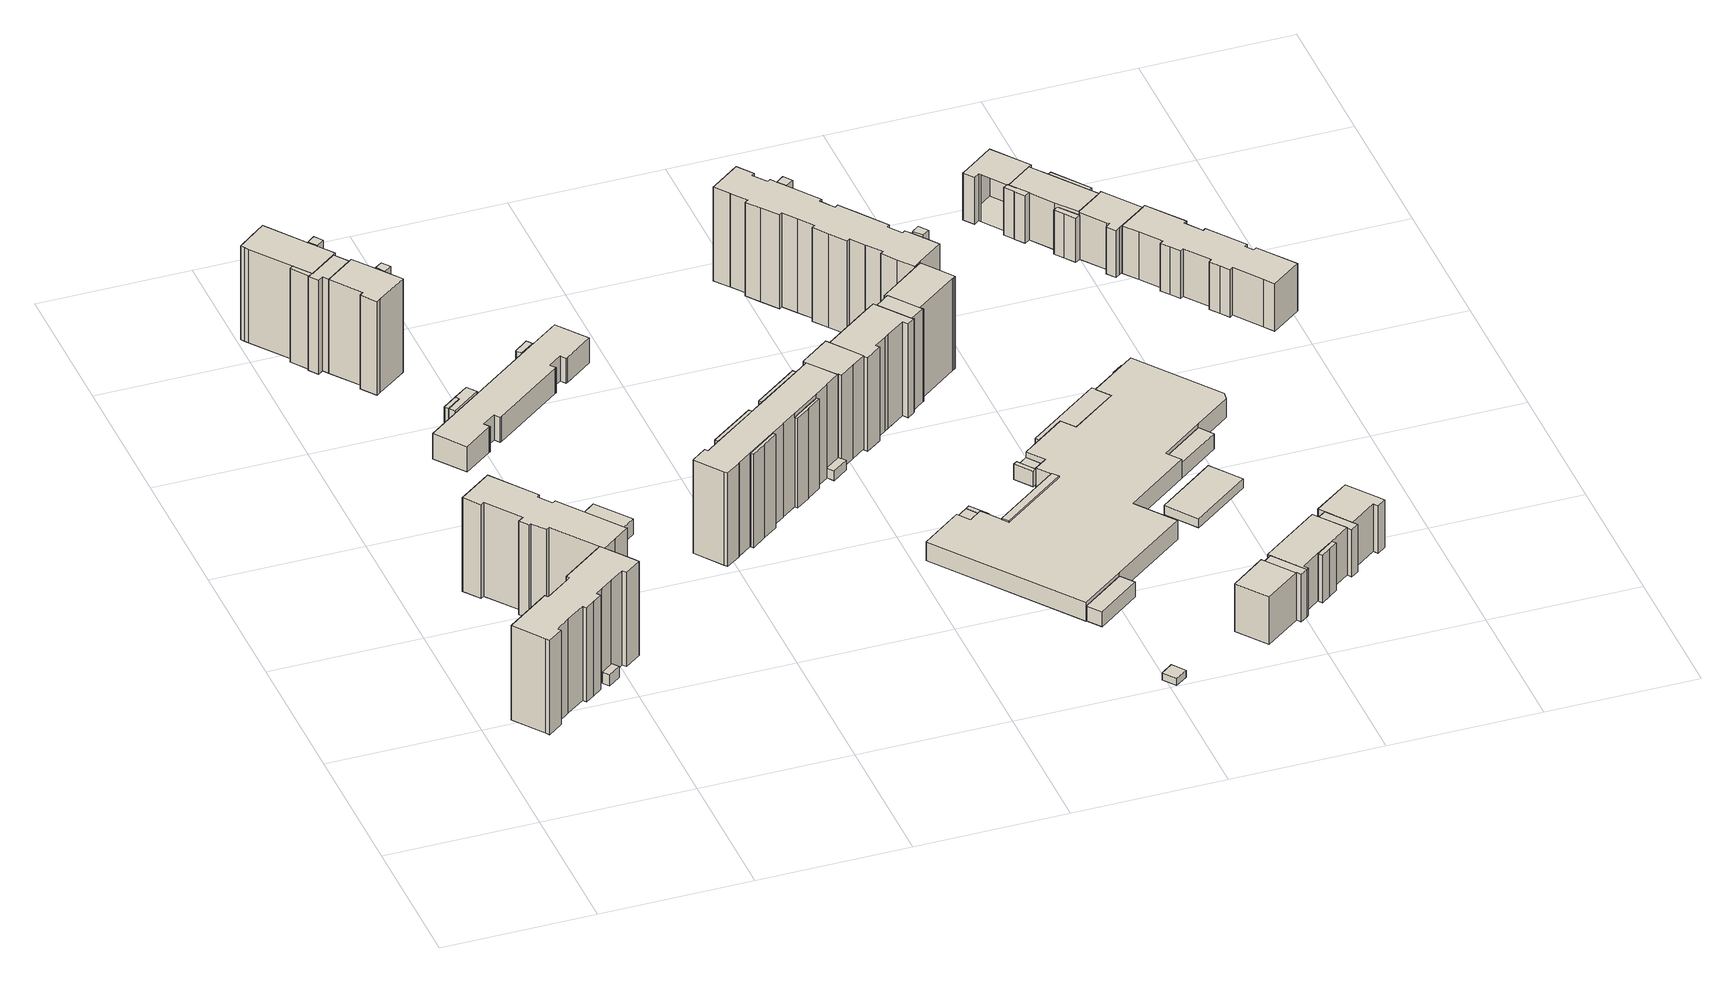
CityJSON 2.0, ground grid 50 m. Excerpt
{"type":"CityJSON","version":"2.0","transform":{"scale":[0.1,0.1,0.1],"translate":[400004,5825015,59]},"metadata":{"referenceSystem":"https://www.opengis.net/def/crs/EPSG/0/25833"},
"CityObjects":{
"building1":{"type":"Building","attributes":{"Gemeindeschluessel":"11000011","BezugspunktDach":"2200","function":"31001_1010","measuredHeight":34.51,"storeysAboveGround":11},"address":[{"country":"Germany","locality":"Berlin","thoroughfareNumber":"16, 18","thoroughfareName":"Randowstraße"}],"geometry":[{"type":"Solid","lod":"1","boundaries":[[[[0,1,2,3,4,5,6,7,8,9,10,11,12,13,14,15,16,17,18,19,20,21]],[[22,23,24,25,26,27,28,29,30,31,32,33,34,35,36,37,38,39,40,41,42,43]],[[22,43,21,20]],[[23,22,20,19]],[[24,23,19,18]],[[25,24,18,17]],[[26,25,17,16]],[[27,26,16,15]],[[28,27,15,14]],[[29,28,14,13]],[[30,29,13,12]],[[31,30,12,11]],[[32,31,11,10]],[[33,32,10,9]],[[34,33,9,8]],[[35,34,8,7]],[[36,35,7,6]],[[37,36,6,5]],[[38,37,5,4]],[[39,38,4,3]],[[40,39,3,2]],[[41,40,2,1]],[[42,41,1,0]],[[43,42,0,21]]]]}]},
"building2":{"type":"Building","attributes":{"Gemeindeschluessel":"11000011","BezugspunktDach":"2200","function":"31001_2523","measuredHeight":4.13,"storeysAboveGround":1},"address":[{"country":"Germany","locality":"Berlin","thoroughfareNumber":"16 (1)","thoroughfareName":"Randowstraße"}],"geometry":[{"type":"Solid","lod":"1","boundaries":[[[[44,45,46,47]],[[31,48,49,32]],[[31,32,47,46]],[[48,31,46,45]],[[49,48,45,44]],[[32,49,44,47]]]]}]},
"building3":{"type":"Building","attributes":{"Gemeindeschluessel":"11000011","BezugspunktDach":"2200","function":"31001_1010","measuredHeight":34.4,"storeysAboveGround":11},"address":[{"country":"Germany","locality":"Berlin","thoroughfareNumber":"12, 14","thoroughfareName":"Randowstraße"}],"geometry":[{"type":"Solid","lod":"1","boundaries":[[[[50,51,52,53,54,55,56,57,58,59,60,61,62,63,64,65,66,67,68,69]],[[70,71,72,73,74,75,76,77,78,79,80,81,82,83,84,85,86,87,88,89]],[[70,89,69,68]],[[71,70,68,67]],[[72,71,67,66]],[[73,72,66,65]],[[74,73,65,64]],[[75,74,64,63]],[[76,75,63,62]],[[77,76,62,61]],[[78,77,61,60]],[[79,78,60,59]],[[80,79,59,58]],[[81,80,58,57]],[[82,81,57,56]],[[83,82,56,55]],[[84,83,55,54]],[[85,84,54,53]],[[86,85,53,52]],[[87,86,52,51]],[[88,87,51,50]],[[89,88,50,69]]]]}]},
"building4":{"type":"Building","attributes":{"Gemeindeschluessel":"11000011","function":"31001_1010"},"address":[{"country":"Germany","locality":"Berlin","thoroughfareNumber":"130, 132","thoroughfareName":"Falkenberger Chaussee"}],"children":["building4-1","building4-2","building4-3","building4-4","building4-5","building4-6"]},
"building4-1":{"type":"BuildingPart","attributes":{"BezugspunktDach":"2200","measuredHeight":34.3,"storeysAboveGround":11},"parents":["building4"],"geometry":[{"type":"MultiSurface","lod":"1","boundaries":[[[90,91,92,93,94,95,96,97,98,99,100,101]],[[102,103,104,105,106,107,108,109,110,111,112,113]],[[102,113,101,100]],[[103,102,100,99]],[[104,103,99,98]],[[105,104,98,97]],[[106,105,114,115]],[[107,106,96,95]],[[108,107,95,94]],[[109,93,94,93]],[[116,93,109,93,116,117]],[[111,110,92,91]],[[112,111,91,90]],[[113,112,90,101]],[[115,114,97,96]],[[108,94,93,109]],[[110,117,116,92]]]}]},
"building4-2":{"type":"BuildingPart","attributes":{"BezugspunktDach":"2200","measuredHeight":34.31,"storeysAboveGround":11},"parents":["building4"],"geometry":[{"type":"MultiSurface","lod":"1","boundaries":[[[118,119,120,121,122,123,124,125,126,127]],[[128,129,130,131,132,133,134,135,136,137]],[[129,128,126,125]],[[130,129,125,124]],[[131,130,138,139,140]],[[132,131,123,122]],[[133,132,122,121]],[[134,133,121,120]],[[135,134,120,119]],[[136,135,119,118]],[[137,136,118,127]],[[128,137,127,126]],[[140,139,138,124,123]]]}]},
"building4-3":{"type":"BuildingPart","attributes":{"BezugspunktDach":"2200","measuredHeight":34.3,"storeysAboveGround":11},"parents":["building4"],"geometry":[{"type":"MultiSurface","lod":"1","boundaries":[[[141,116,92,142]],[[110,117,143,144]],[[110,144,142,92]],[[144,143,141,142]],[[117,145,110,92,116]],[[143,117,116,141]]]}]},
"building4-4":{"type":"BuildingPart","attributes":{"BezugspunktDach":"2200","measuredHeight":34.26,"storeysAboveGround":11},"parents":["building4"],"geometry":[{"type":"MultiSurface","lod":"1","boundaries":[[[146,147,127,126,94,93,116,141,148]],[[143,117,109,108,128,137,149,150,151]],[[143,151,148,141]],[[128,108,94,126]],[[149,137,127,147]],[[150,149,147,146]],[[151,150,146,148]],[[117,143,141,116]],[[117,116,93,109]],[[152,108,109,93,94]],[[137,128,126,127]]]}]},
"building4-5":{"type":"BuildingPart","attributes":{"BezugspunktDach":"2200","measuredHeight":34.28,"storeysAboveGround":11},"parents":["building4"],"geometry":[{"type":"MultiSurface","lod":"1","boundaries":[[[153,154,155,156]],[[157,158,139,138]],[[157,138,156,155]],[[158,157,155,154]],[[139,158,154,153]],[[138,124,123,159,153,156]],[[139,159,123,124,138]]]}]},
"building4-6":{"type":"BuildingPart","attributes":{"BezugspunktDach":"2200","measuredHeight":34.43,"storeysAboveGround":11},"parents":["building4"],"geometry":[{"type":"MultiSurface","lod":"1","boundaries":[[[160,161,162,163]],[[164,165,115,114]],[[164,114,163,162]],[[165,164,162,161]],[[115,165,161,160]],[[97,96,115,160,163]],[[114,115,96,97]]]}]},
"building5":{"type":"Building","attributes":{"Gemeindeschluessel":"11000011","BezugspunktDach":"2200","function":"51009_1610","measuredHeight":9.86,"storeysAboveGround":0},"address":[{"country":"Germany","locality":"Berlin"}],"geometry":[{"type":"Solid","lod":"1","boundaries":[[[[166,167,168,169]],[[170,171,172,173]],[[170,173,169,168]],[[171,170,168,167]],[[172,171,167,166]],[[173,172,166,169]]]]}]},
"building6":{"type":"Building","attributes":{"Gemeindeschluessel":"11000011","BezugspunktDach":"2200","function":"31001_2523","measuredHeight":5.86,"storeysAboveGround":1},"address":[{"country":"Germany","locality":"Berlin","thoroughfareNumber":"12 (1)","thoroughfareName":"Randowstraße"}],"geometry":[{"type":"Solid","lod":"1","boundaries":[[[[174,175,176,177]],[[178,179,180,181]],[[178,181,177,176]],[[179,178,176,175]],[[180,179,175,174]],[[181,180,174,177]]]]}]},
"building7":{"type":"Building","attributes":{"name":"Ärztehaus","Gemeindeschluessel":"11000011","function":"31001_3050"},"address":[{"country":"Germany","locality":"Berlin","thoroughfareNumber":"134, 136","thoroughfareName":"Falkenberger Chaussee"}],"children":["building7-1","building7-2","building7-3"]},
"building7-1":{"type":"BuildingPart","attributes":{"BezugspunktDach":"2200","measuredHeight":9.11,"storeysAboveGround":3},"parents":["building7"],"geometry":[{"type":"MultiSurface","lod":"1","boundaries":[[[182,183,184,185,186,187,188,189,190,191,192,193,194,195,196,197,198,199,200,201]],[[202,203,204,205,206,207,208,209,210,211,212,213,214,215,216,217,218,219,220,221]],[[202,221,201,200]],[[203,202,222,223,199]],[[204,203,199,198]],[[205,204,224,225,226]],[[206,205,197,196]],[[207,206,196,195]],[[208,207,195,194]],[[209,208,194,193]],[[210,209,193,192]],[[211,210,192,191]],[[212,211,191,190]],[[213,212,190,189]],[[214,213,189,188]],[[215,214,188,187]],[[216,215,187,186]],[[217,216,186,185]],[[218,217,185,184]],[[219,218,184,183]],[[220,219,183,182]],[[221,220,182,201]],[[227,200,199,223,222]],[[226,225,224,198,197]]]}]},
"building7-2":{"type":"BuildingPart","attributes":{"BezugspunktDach":"2200","measuredHeight":9.84,"storeysAboveGround":3},"parents":["building7"],"geometry":[{"type":"MultiSurface","lod":"1","boundaries":[[[228,229,230,168,167,166]],[[171,170,231,223,222,172]],[[171,172,166,167]],[[170,171,167,168]],[[231,170,168,230]],[[223,231,230,229]],[[200,199,229,228]],[[172,222,228,166]],[[222,223,232,199,200]]]}]},
"building7-3":{"type":"BuildingPart","attributes":{"BezugspunktDach":"2200","measuredHeight":9.21,"storeysAboveGround":3},"parents":["building7"],"geometry":[{"type":"MultiSurface","lod":"1","boundaries":[[[233,234,235,236,237]],[[238,225,224,239,240]],[[238,240,237,236]],[[225,238,236,235]],[[198,197,225,235,234]],[[239,224,234,233]],[[240,239,233,237]],[[224,225,197,198]]]}]},
"building8":{"type":"Building","attributes":{"Gemeindeschluessel":"11000011","BezugspunktDach":"2200","function":"31001_3050","measuredHeight":3.39,"storeysAboveGround":1},"address":[{"country":"Germany","locality":"Berlin","thoroughfareNumber":"134 (1)","thoroughfareName":"Falkenberger Chaussee"}],"geometry":[{"type":"Solid","lod":"1","boundaries":[[[[241,242,243,244]],[[245,246,247,248]],[[245,248,244,243]],[[246,245,243,242]],[[247,246,242,241]],[[248,247,241,244]]]]}]},
"building9":{"type":"Building","attributes":{"Gemeindeschluessel":"11000011","BezugspunktDach":"2200","function":"51009_1610","measuredHeight":3.35,"storeysAboveGround":0},"address":[{"country":"Germany","locality":"Berlin"}],"geometry":[{"type":"Solid","lod":"1","boundaries":[[[[242,249,250,251,252,243]],[[253,238,240,239,246,245]],[[253,245,243,252]],[[238,253,252,251]],[[240,238,251,250]],[[239,240,250,249]],[[246,239,249,242]],[[245,246,242,243]]]]}]},
"building10":{"type":"Building","attributes":{"Gemeindeschluessel":"11000011","function":"31001_1010"},"address":[{"country":"Germany","locality":"Berlin","thoroughfareNumber":"10, 6, 8","thoroughfareName":"Randowstraße"}],"children":["building10-1","building10-2","building10-3","building10-4","building10-5","building10-6"]},
"building10-1":{"type":"BuildingPart","attributes":{"BezugspunktDach":"2200","measuredHeight":34.2,"storeysAboveGround":11},"parents":["building10"],"geometry":[{"type":"MultiSurface","lod":"1","boundaries":[[[254,255,256,257,258,259,260,261,262,263,264,265,266,267,268,269,270,271,272,273,274,275,276]],[[277,278,279,280,281,282,283,284,285,286,287,288,289,290,291,292,293,294,295,296,297,298,299]],[[277,299,276,275]],[[278,277,275,274]],[[279,278,274,273]],[[281,280,272,271]],[[283,282,270,269]],[[285,284,268,267]],[[286,285,267,266]],[[287,286,266,265]],[[300,301,302,265,264]],[[289,288,264,263]],[[290,289,263,262]],[[291,290,262,261]],[[294,293,259,258]],[[295,294,258,257]],[[296,295,257,256]],[[297,296,256,255]],[[298,297,255,254]],[[299,298,254,276]],[[273,272,280,279]],[[303,281,271,270,282]],[[304,284,283,305,269,268]],[[288,306,301,300]],[[307,306,287,302,301]],[[292,291,261,260,308]],[[293,292,260,259,309]]]}]},
"building10-2":{"type":"BuildingPart","attributes":{"BezugspunktDach":"2200","measuredHeight":34.22,"storeysAboveGround":11},"parents":["building10"],"geometry":[{"type":"MultiSurface","lod":"1","boundaries":[[[269,268,310,311,312,313,314,315,316]],[[317,318,319,320,321,322,284,283,323]],[[317,323,316,315]],[[318,317,315,314]],[[319,318,314,313]],[[320,319,313,312]],[[321,320,312,311]],[[322,321,311,310]],[[284,322,310,268]],[[268,284,268,269]],[[323,283,269,316]],[[324,283,284,268,269]]]}]},
"building10-3":{"type":"BuildingPart","attributes":{"BezugspunktDach":"2200","measuredHeight":34.2,"storeysAboveGround":11},"parents":["building10"],"geometry":[{"type":"Solid","lod":"1","boundaries":[[[[273,272,325,326]],[[327,280,279,328]],[[327,328,326,325]],[[280,327,325,272]],[[328,279,273,326]],[[272,273,279,280]]]]}]},
"building10-4":{"type":"BuildingPart","attributes":{"BezugspunktDach":"2200","measuredHeight":34.2,"storeysAboveGround":11},"parents":["building10"],"geometry":[{"type":"MultiSurface","lod":"1","boundaries":[[[271,270,329,330]],[[331,282,281,332]],[[331,332,330,329]],[[282,331,329,270]],[[332,281,271,330]],[[333,282,270,271,281]]]}]},
"building10-5":{"type":"BuildingPart","attributes":{"BezugspunktDach":"2200","measuredHeight":34.2,"storeysAboveGround":11},"parents":["building10"],"geometry":[{"type":"MultiSurface","lod":"1","boundaries":[[[334,335,336,261,260,259]],[[292,291,337,338,339,293]],[[337,291,261,336]],[[338,337,336,335]],[[339,338,335,334]],[[293,339,334,259]],[[292,293,259,260,340]],[[291,292,260,261,341]]]}]},
"building10-6":{"type":"BuildingPart","attributes":{"BezugspunktDach":"2200","measuredHeight":33.91,"storeysAboveGround":11},"parents":["building10"],"geometry":[{"type":"Solid","lod":"1","boundaries":[[[[342,343,344,345,302,301,300]],[[306,287,346,347,348,349,288]],[[346,287,302,345]],[[347,346,345,344]],[[348,347,344,343]],[[349,348,343,342]],[[288,349,342,300]],[[306,288,300,301]],[[287,306,301,302]]]]}]},
"building11":{"type":"Building","attributes":{"Gemeindeschluessel":"11000011","BezugspunktDach":"2200","function":"31001_2523","measuredHeight":3.63,"storeysAboveGround":1},"address":[{"country":"Germany","locality":"Berlin","thoroughfareNumber":"6 (1)","thoroughfareName":"Randowstraße"}],"geometry":[{"type":"Solid","lod":"1","boundaries":[[[[350,351,352,353,354]],[[355,356,357,358,359]],[[355,359,354,353]],[[356,355,353,352]],[[357,356,352,351]],[[358,357,351,350]],[[359,358,350,354]]]]}]},
"building12":{"type":"Building","attributes":{"Gemeindeschluessel":"11000011","BezugspunktDach":"2200","function":"51009_1610","measuredHeight":5.12,"storeysAboveGround":0},"address":[{"country":"Germany","locality":"Berlin"}],"geometry":[{"type":"Solid","lod":"1","boundaries":[[[[360,361,362,363,364]],[[365,366,367,368,369]],[[365,369,364,363]],[[366,365,363,362]],[[367,366,362,361]],[[368,367,361,360]],[[369,368,360,364]]]]}]},
"building13":{"type":"Building","attributes":{"Gemeindeschluessel":"11000011","BezugspunktDach":"2200","function":"31001_2523","measuredHeight":2.54,"storeysAboveGround":1},"address":[{"country":"Germany","locality":"Berlin","thoroughfareNumber":"58 (1)","thoroughfareName":"Biesenbrower Straße"}],"geometry":[{"type":"Solid","lod":"1","boundaries":[[[[370,371,372,373]],[[374,375,376,377]],[[374,377,373,372]],[[375,374,372,371]],[[376,375,371,370]],[[377,376,370,373]]]]}]},
"building14":{"type":"Building","attributes":{"Gemeindeschluessel":"11000011","BezugspunktDach":"2200","function":"51009_1610","measuredHeight":6.51,"storeysAboveGround":0},"address":[{"country":"Germany","locality":"Berlin"}],"geometry":[{"type":"Solid","lod":"1","boundaries":[[[[378,379,380,381]],[[382,383,384,385]],[[382,385,381,380]],[[383,382,380,379]],[[384,383,379,378]],[[385,384,378,381]]]]}]},
"building15":{"type":"Building","attributes":{"Gemeindeschluessel":"11000011","function":"31001_1010"},"address":[{"country":"Germany","locality":"Berlin","thoroughfareNumber":"2, 4","thoroughfareName":"Randowstraße"}],"children":["building15-1","building15-2","building15-3"]},
"building15-1":{"type":"BuildingPart","attributes":{"BezugspunktDach":"2200","measuredHeight":34.25,"storeysAboveGround":11},"parents":["building15"],"geometry":[{"type":"MultiSurface","lod":"1","boundaries":[[[386,387,388,389,390,391,392,393,394,395,396,397,398]],[[399,400,401,402,403,404,405,406,407,408,409,410,411]],[[399,411,398,397]],[[400,399,397,396]],[[401,400,396,395]],[[412,413,395,394]],[[403,402,394,393]],[[404,403,393,392]],[[405,404,392,391]],[[406,405,391,390]],[[407,406,390,389]],[[408,407,389,388]],[[409,408,388,387]],[[410,409,387,386]],[[411,410,386,398]],[[402,401,413,412]]]}]},
"building15-2":{"type":"BuildingPart","attributes":{"BezugspunktDach":"2200","measuredHeight":34.2,"storeysAboveGround":11},"parents":["building15"],"geometry":[{"type":"MultiSurface","lod":"1","boundaries":[[[412,414,415,416,417,413]],[[418,419,420,421,402,401]],[[418,401,413,417]],[[419,422,423,417,416]],[[420,419,416,415]],[[421,420,415,414]],[[402,421,414,412]],[[418,423,422,419]],[[401,402,412,413]]]}]},
"building15-3":{"type":"BuildingPart","attributes":{"BezugspunktDach":"2200","measuredHeight":34.28,"storeysAboveGround":11},"parents":["building15"],"geometry":[{"type":"MultiSurface","lod":"1","boundaries":[[[423,422,424,425,426,427,428,429,430,431,432,433,434,435]],[[436,437,438,439,440,441,442,443,444,445,446,419,418,447]],[[436,447,435,434]],[[437,436,434,433]],[[438,437,433,432]],[[439,438,432,431]],[[440,439,431,430]],[[441,440,430,429]],[[442,441,429,428]],[[443,442,428,427]],[[444,443,427,426]],[[445,444,426,425]],[[446,445,425,424]],[[419,446,424,422]],[[447,418,423,435]],[[448,418,419,422,423]]]}]},
"building16":{"type":"Building","attributes":{"Gemeindeschluessel":"11000011","BezugspunktDach":"2200","function":"51009_1610","measuredHeight":7.04,"storeysAboveGround":0},"address":[{"country":"Germany","locality":"Berlin"}],"geometry":[{"type":"Solid","lod":"1","boundaries":[[[[449,450,451,452,453]],[[454,455,456,457,458]],[[454,458,453,452]],[[455,454,452,451]],[[456,455,451,450]],[[457,456,450,449]],[[458,457,449,453]]]]}]},
"building17":{"type":"Building","attributes":{"Gemeindeschluessel":"11000011","function":"31001_1010"},"address":[{"country":"Germany","locality":"Berlin","thoroughfareNumber":"10, 6, 8","thoroughfareName":"Welsestraße"}],"children":["building17-1","building17-2","building17-3","building17-4"]},
"building17-1":{"type":"BuildingPart","attributes":{"BezugspunktDach":"2200","measuredHeight":34.3,"storeysAboveGround":11},"parents":["building17"],"geometry":[{"type":"MultiSurface","lod":"1","boundaries":[[[459,460,461,462,463,464,465,466,467,468,469,470,471,472,473,474,475,476,477,478,479,480,481,482,483,484,485,486,487,488,489,490,491,492,493,494,495,496,497,498,499,500,501]],[[502,503,504,505,506,507,508,509,510,511,512,513,514,515,516,517,518,519,520,521,522,523,524,525,526,527,528,529,530,531,532,533,534,535,536,537,538,539,540,541,542,543,544]],[[502,544,501,500]],[[503,502,500,499]],[[504,503,499,498]],[[505,504,498,497]],[[506,505,497,496]],[[507,506,496,495]],[[508,507,495,494]],[[509,508,545,546,547]],[[510,509,493,492]],[[511,510,492,491]],[[512,511,491,490]],[[513,512,490,489]],[[514,513,489,488]],[[548,549,550,551,548,515,514,488,487]],[[516,515,487,486]],[[517,516,486,485]],[[518,517,485,484]],[[519,518,484,483]],[[520,519,483,482]],[[521,520,552,553,554]],[[522,521,481,480]],[[523,522,480,479]],[[524,523,479,478]],[[525,524,478,477]],[[526,525,477,476]],[[527,526,476,475]],[[528,527,475,474]],[[529,528,474,473]],[[530,529,473,472]],[[531,530,472,471]],[[532,531,471,470]],[[533,532,470,469]],[[534,533,469,468]],[[535,534,468,467]],[[536,535,467,466]],[[537,536,466,465]],[[538,537,465,464]],[[539,538,464,463]],[[540,539,463,462]],[[541,540,462,461]],[[542,541,461,460]],[[543,542,460,459]],[[544,543,459,501]],[[547,546,545,494,493]],[[551,550,549,548]],[[554,553,552,482,481,555]]]}]},
"building17-2":{"type":"BuildingPart","attributes":{"BezugspunktDach":"2200","measuredHeight":34.15,"storeysAboveGround":11},"parents":["building17"],"geometry":[{"type":"MultiSurface","lod":"1","boundaries":[[[556,557,558,559]],[[560,561,547,546]],[[560,546,559,558]],[[561,560,558,557]],[[547,561,557,556]],[[494,493,556,559]],[[546,547,493,494]]]}]},
"building17-3":{"type":"BuildingPart","attributes":{"BezugspunktDach":"2200","measuredHeight":34.54,"storeysAboveGround":11},"parents":["building17"],"geometry":[{"type":"MultiSurface","lod":"1","boundaries":[[[562,563,564,565]],[[566,567,554,553]],[[566,553,565,564]],[[567,566,564,563]],[[554,567,563,562]],[[482,481,562,565]],[[568,553,554,481,482]]]}]},
"building17-4":{"type":"BuildingPart","attributes":{"BezugspunktDach":"2200","measuredHeight":0.448,"storeysAboveGround":11},"parents":["building17"],"geometry":[{"type":"Solid","lod":"1","boundaries":[[[[548,569,570,549]],[[571,572,551,550]],[[571,550,549,570]],[[572,571,570,569]],[[551,572,569,548]],[[550,551,548,549]]]]}]},
"building18":{"type":"Building","attributes":{"Gemeindeschluessel":"11000011","function":"31001_2052"},"address":[{"country":"Germany","locality":"Berlin","thoroughfareNumber":"3","thoroughfareName":"Randowstraße"}],"children":["building18-1","building18-2","building18-3","building18-4","building18-5"]},
"building18-1":{"type":"BuildingPart","attributes":{"BezugspunktDach":"2200","measuredHeight":6.94,"storeysAboveGround":2},"parents":["building18"],"geometry":[{"type":"MultiSurface","lod":"1","boundaries":[[[573,574,575,576,577,578,579,580,581,582,583,584,585,586,587,588,589,590,591,592,593,594,595,596,597,598,599,600,601,602]],[[603,604,605,606,607,608,609,610,611,612,613,614,615,616,617,618,619,620,621,622,623,624,625,626,627,628,629,630,631,632]],[[603,632,602,601]],[[633,634,601,600]],[[604,603,635,636]],[[637,360,633,636,638,605,604,600,599]],[[606,605,599,598]],[[607,606,598,597]],[[608,607,597,596]],[[609,608,596,595]],[[610,609,595,594]],[[611,610,594,593]],[[639,640,641,642,612,611,593,592]],[[643,639,592,591]],[[613,612,642,644]],[[614,613,591,590]],[[615,614,590,589]],[[616,615,589,588]],[[617,616,588,587]],[[618,617,587,586]],[[619,618,586,585]],[[620,619,585,584]],[[621,620,584,583]],[[622,621,583,582]],[[623,622,582,581]],[[624,623,581,580]],[[625,624,580,579]],[[645,646,579,578]],[[647,645,578,577]],[[628,627,577,576]],[[629,628,576,575]],[[630,629,575,574]],[[648,649,650,651,652,631,630,574,573]],[[632,631,573,602]],[[636,635,634,633]],[[638,636,633,360,637]],[[642,641,640,639]],[[644,642,639,643]],[[626,653,625,646,645]],[[627,626,645,647]],[[652,651,650,649,648]]]}]},
"building18-2":{"type":"BuildingPart","attributes":{"BezugspunktDach":"2200","measuredHeight":5.62,"storeysAboveGround":2},"parents":["building18"],"geometry":[{"type":"MultiSurface","lod":"1","boundaries":[[[647,654,646,645]],[[625,655,627,626]],[[655,625,646,654]],[[627,655,654,647]],[[626,645,646,625]],[[626,627,647,645,656]]]}]},
"building18-3":{"type":"BuildingPart","attributes":{"BezugspunktDach":"2200","measuredHeight":5.22,"storeysAboveGround":2},"parents":["building18"],"geometry":[{"type":"MultiSurface","lod":"1","boundaries":[[[633,360,364,634]],[[657,638,636,635]],[[657,635,634,364]],[[638,657,364,360]],[[636,638,658,360,633,659]],[[636,633,634,635]]]}]},
"building18-4":{"type":"BuildingPart","attributes":{"BezugspunktDach":"2200","measuredHeight":4.27,"storeysAboveGround":2},"parents":["building18"],"geometry":[{"type":"Solid","lod":"1","boundaries":[[[[640,639,643,660]],[[644,642,641,661]],[[644,661,660,643]],[[661,641,640,660]],[[642,644,643,639]],[[641,642,639,640]]]]}]},
"building18-5":{"type":"BuildingPart","attributes":{"BezugspunktDach":"2200","measuredHeight":5.43,"storeysAboveGround":2},"parents":["building18"],"geometry":[{"type":"MultiSurface","lod":"1","boundaries":[[[662,663,650,649]],[[651,664,665,652]],[[664,651,650,663]],[[665,664,663,662]],[[652,665,662,649]],[[666,651,652,649,650]]]}]},
"building19":{"type":"Building","attributes":{"Gemeindeschluessel":"11000011","BezugspunktDach":"2200","function":"51009_1610","measuredHeight":6.59,"storeysAboveGround":0},"address":[{"country":"Germany","locality":"Berlin"}],"geometry":[{"type":"Solid","lod":"1","boundaries":[[[[590,589,588,587,586,585,667,668]],[[669,670,671,672,673,674,675,676]],[[669,676,668,667]],[[670,669,667,585]],[[671,670,585,586]],[[672,671,586,587]],[[673,672,587,588]],[[674,673,588,589]],[[675,674,589,590]],[[676,675,590,668]]]]}]},
"building20":{"type":"Building","attributes":{"Gemeindeschluessel":"11000011","function":"31001_1010"},"address":[{"country":"Germany","locality":"Berlin","thoroughfareNumber":"31, 33, 35, 37","thoroughfareName":"Welsestraße"}],"children":["building20-1","building20-2","building20-3","building20-4","building20-5","building20-6"]},
"building20-1":{"type":"BuildingPart","attributes":{"BezugspunktDach":"2200","measuredHeight":17.38,"storeysAboveGround":5},"parents":["building20"],"geometry":[{"type":"MultiSurface","lod":"1","boundaries":[[[677,678,679,680,681,682,683,684,685,686]],[[687,688,689,690,691,692,693,694,695,696]],[[687,696,686,685]],[[688,687,685,684]],[[697,698,688,684,683]],[[690,689,683,682]],[[692,691,681,680]],[[693,692,680,679]],[[694,693,679,678]],[[678,694,678,677]],[[696,695,677,686]],[[689,688,698,697]],[[682,681,691,690]],[[695,694,678,677]]]}]},
"building20-2":{"type":"BuildingPart","attributes":{"BezugspunktDach":"2200","measuredHeight":17.38,"storeysAboveGround":5},"parents":["building20"],"geometry":[{"type":"Solid","lod":"1","boundaries":[[[[699,700,701,702,703]],[[704,705,706,707,708]],[[704,708,703,702]],[[705,704,702,701]],[[706,700,701,700]],[[707,706,700,699]],[[708,707,699,703]],[[701,700,706,705]]]]}]},
"building20-3":{"type":"BuildingPart","attributes":{"BezugspunktDach":"2200","measuredHeight":17.31,"storeysAboveGround":5},"parents":["building20"],"geometry":[{"type":"MultiSurface","lod":"1","boundaries":[[[700,709,710,678,677,701]],[[695,694,711,712,706,705]],[[695,705,701,677]],[[711,694,678,710]],[[712,711,710,709]],[[706,712,709,700]],[[713,694,695,714,677,678]],[[706,700,701,705]]]}]},
"building20-4":{"type":"BuildingPart","attributes":{"BezugspunktDach":"2200","measuredHeight":17.29,"storeysAboveGround":5},"parents":["building20"],"geometry":[{"type":"MultiSurface","lod":"1","boundaries":[[[697,715,716,717,718,698]],[[719,720,721,722,689,688]],[[719,688,698,718]],[[720,723,724,717]],[[721,720,717,716]],[[722,721,716,715]],[[689,722,715,697]],[[719,718,724,723]],[[688,689,697,698]]]}]},
"building20-5":{"type":"BuildingPart","attributes":{"BezugspunktDach":"2200","measuredHeight":17.41,"storeysAboveGround":5},"parents":["building20"],"geometry":[{"type":"MultiSurface","lod":"1","boundaries":[[[725,726,727,728,729,730,731,732]],[[733,734,735,736,737,723,719,738]],[[733,738,732,731]],[[734,733,731,730]],[[735,734,730,729]],[[736,735,729,728]],[[737,736,728,727]],[[723,737,727,726]],[[719,718,724,726,725]],[[738,719,725,732]],[[723,724,718,719]]]}]},
"building20-6":{"type":"BuildingPart","attributes":{"BezugspunktDach":"2200","measuredHeight":17.38,"storeysAboveGround":5},"parents":["building20"],"geometry":[{"type":"Solid","lod":"1","boundaries":[[[[739,740,741,682,681]],[[690,742,743,744,691]],[[742,690,682,741]],[[743,742,741,740]],[[744,743,740,739]],[[691,744,739,681]],[[691,681,682,690]]]]}]},
"building21":{"type":"Building","attributes":{"Gemeindeschluessel":"11000011","BezugspunktDach":"2200","function":"31001_2010","measuredHeight":3.3,"storeysAboveGround":1},"address":[{"country":"Germany","locality":"Berlin","thoroughfareNumber":"30","thoroughfareName":"Welsestraße"}],"geometry":[{"type":"Solid","lod":"1","boundaries":[[[[745,746,747,748]],[[749,750,751,752]],[[749,752,748,747]],[[750,749,747,746]],[[751,750,746,745]],[[752,751,745,748]]]]}]},
"building22":{"type":"Building","attributes":{"Gemeindeschluessel":"11000011","BezugspunktDach":"2200","function":"51009_1610","measuredHeight":4.52,"storeysAboveGround":0},"address":[{"country":"Germany","locality":"Berlin"}],"geometry":[{"type":"Solid","lod":"1","boundaries":[[[[753,754,755,756]],[[757,758,759,760]],[[757,760,756,755]],[[758,757,755,754]],[[759,758,754,753]],[[760,759,753,756]]]]}]},
"building23":{"type":"Building","attributes":{"Gemeindeschluessel":"11000011","BezugspunktDach":"2200","function":"31001_2523","measuredHeight":0.64,"storeysAboveGround":1},"address":[{"country":"Germany","locality":"Berlin","thoroughfareNumber":"3 (1)","thoroughfareName":"Randowstraße"}],"geometry":[{"type":"Solid","lod":"1","boundaries":[[[[761,762,763,764]],[[765,766,767,768]],[[765,768,764,763]],[[766,765,763,762]],[[767,766,762,761]],[[768,767,761,764]]]]}]},
"building24":{"type":"Building","attributes":{"Gemeindeschluessel":"11000011","function":"31001_1010"},"address":[{"country":"Germany","locality":"Berlin","thoroughfareNumber":"5, 7, 9","thoroughfareName":"Welsestraße"}],"children":["building24-1","building24-2","building24-3","building24-4","building24-5","building24-6"]},
"building24-1":{"type":"BuildingPart","attributes":{"BezugspunktDach":"2200","measuredHeight":17.17,"storeysAboveGround":5},"parents":["building24"],"geometry":[{"type":"MultiSurface","lod":"1","boundaries":[[[769,770,771,772,773,774,775,776]],[[777,778,779,780,781,782,783,784]],[[778,777,775,774]],[[780,779,773,772]],[[782,785,786,787,771,770]],[[783,782,770,769]],[[777,784,776,775]],[[779,778,774,773]],[[788,781,780,772,771]],[[781,787,786,785]],[[784,789,790,776]],[[769,790,791,789,783]]]}]},
"building24-2":{"type":"BuildingPart","attributes":{"BezugspunktDach":"2200","measuredHeight":17.19,"storeysAboveGround":5},"parents":["building24"],"geometry":[{"type":"MultiSurface","lod":"1","boundaries":[[[792,793,794,795,776,775,796,797,798,799]],[[800,801,802,777,784,803,804,805,806,807]],[[800,807,799,798]],[[801,800,798,797]],[[802,801,797,796]],[[777,802,796,775]],[[775,777,775,776]],[[803,808,809,795]],[[805,804,794,793]],[[806,805,793,792]],[[807,806,792,799]],[[784,777,775,776]],[[784,776,809,808]]]}]},
"building24-3":{"type":"BuildingPart","attributes":{"BezugspunktDach":"2200","measuredHeight":17.17,"storeysAboveGround":5},"parents":["building24"],"geometry":[{"type":"MultiSurface","lod":"1","boundaries":[[[810,811,812,813,814,815,816,817,772,771]],[[780,818,819,820,821,822,823,824,825,781]],[[780,772,771,772]],[[818,780,772,817]],[[819,818,817,816]],[[820,819,816,815]],[[821,820,815,814]],[[822,821,814,813]],[[823,822,813,812]],[[824,823,812,811]],[[825,824,811,810]],[[781,825,810,771],[781,787,826,825]],[[781,827,771,772,780]],[[787,781,825,826]]]}]},
"building24-4":{"type":"BuildingPart","attributes":{"BezugspunktDach":"2200","measuredHeight":17.17,"storeysAboveGround":5},"parents":["building24"],"geometry":[{"type":"Solid","lod":"1","boundaries":[[[[773,828,829,774]],[[830,831,779,778]],[[830,778,774,829]],[[831,830,829,828]],[[779,831,828,773]],[[778,779,773,774]]]]}]},
"building24-5":{"type":"BuildingPart","attributes":{"BezugspunktDach":"2200","measuredHeight":16.06,"storeysAboveGround":5},"parents":["building24"],"geometry":[{"type":"MultiSurface","lod":"1","boundaries":[[[832,833,826,786,834]],[[785,825,835,836,837]],[[785,837,834,786]],[[835,825,826,833]],[[836,835,833,832]],[[837,836,832,834]],[[785,786,787,781]],[[781,787,826,825]]]}]},
"building24-6":{"type":"BuildingPart","attributes":{"BezugspunktDach":"2200","measuredHeight":18.99,"storeysAboveGround":5},"parents":["building24"],"geometry":[{"type":"MultiSurface","lod":"1","boundaries":[[[838,839,840,841,842,843,844]],[[808,789,783,845,846,847,848]],[[808,848,844,843]],[[790,776,784,776,809,843,842]],[[769,790,789,842,841]],[[845,783,841,840]],[[846,845,840,839]],[[847,846,839,838]],[[848,847,838,844]],[[789,784,776,790]],[[808,809,776,784,849]],[[783,789,790,769]]]}]},
"building25":{"type":"Building","attributes":{"Gemeindeschluessel":"11000011","BezugspunktDach":"2200","function":"31001_1010","measuredHeight":17.33,"storeysAboveGround":5},"address":[{"country":"Germany","locality":"Berlin","thoroughfareNumber":"11, 13, 15","thoroughfareName":"Welsestraße"}],"geometry":[{"type":"Solid","lod":"1","boundaries":[[[[850,851,852,853,854,855,856,857,858,859,860,861,862,863,864,865,866,867,868,869,870,871,872,873]],[[874,875,876,877,878,879,880,881,882,883,884,885,886,887,888,889,890,891,892,893,894,895,896,897]],[[874,897,873,872]],[[875,874,872,871]],[[876,875,871,870]],[[877,876,870,869]],[[878,877,869,868]],[[879,878,868,867]],[[880,879,867,866]],[[881,880,866,865]],[[882,881,865,864]],[[883,882,864,863]],[[884,883,863,862]],[[885,884,862,861]],[[886,885,861,860]],[[887,886,860,859]],[[888,887,859,858]],[[889,888,858,857]],[[890,889,857,856]],[[891,890,856,855]],[[892,891,855,854]],[[893,892,854,853]],[[894,893,853,852]],[[895,894,852,851]],[[896,895,851,850]],[[897,896,850,873]]]]}]}
},
"vertices":[
[171,411,353],[180,399,353],[230,437,353],[222,448,353],[269,484,353],[332,530,353],[341,518,353],[371,541,353],[402,564,353],[393,576,353],[416,593,353],[457,624,353],[504,659,353],[514,647,353],[568,687,353],[559,700,353],[485,799,353],[338,689,353],[345,680,353],[252,610,353],[245,620,353],[98,510,353],[245,620,8],[252,610,8],[345,680,8],[338,689,8],[485,799,8],[559,700,8],[568,687,8],[514,647,8],[504,659,8],[457,624,8],[416,593,8],[393,576,8],[402,564,8],[371,541,8],[341,518,8],[332,530,8],[269,484,8],[222,448,8],[230,437,8],[180,399,8],[171,411,8],[98,510,8],
[432,571,49],[474,602,49],[457,624,49],[416,593,49],[474,602,8],[432,571,8],
[227,1121,352],[238,1129,352],[322,1018,352],[304,1005,352],[326,975,352],[332,980,352],[366,936,352],[377,944,352],[487,796,352],[495,786,352],[542,821,352],[594,860,352],[586,870,352],[441,1065,352],[431,1058,352],[397,1103,352],[407,1110,352],[297,1257,352],[198,1183,352],[187,1175,352],[198,1183,9],[297,1257,9],[407,1110,9],[397,1103,9],[431,1058,9],[441,1065,9],[586,870,9],[594,860,9],[542,821,9],[495,786,9],[487,796,9],[377,944,9],[366,936,9],[332,980,9],[326,975,9],[304,1005,9],[322,1018,9],[238,1129,9],[227,1121,9],[187,1175,9],
[18,2595,353],[26,2583,353],[120,2458,353],[162,2402,353],[252,2469,353],[261,2476,353],[224,2526,353],[203,2553,353],[115,2671,353],[106,2683,353],[56,2644,353],[9,2607,353],[56,2644,10],[106,2683,10],[115,2671,10],[203,2553,10],[224,2526,10],[261,2476,10],[252,2469,10],[162,2402,10],[120,2458,10],[26,2583,10],[18,2595,10],[9,2607,10],[203,2553,13],[224,2526,13],[161,2403,353],[161,2403,10],
[269,2259,353],[257,2249,353],[293,2200,353],[306,2210,353],[405,2284,353],[367,2334,353],[347,2361,353],[295,2430,353],[286,2423,353],[196,2356,353],[286,2423,10],[295,2430,10],[347,2361,10],[367,2334,10],[405,2284,10],[306,2210,10],[293,2200,10],[257,2249,10],[269,2259,10],[196,2356,10],[347,2361,13],[367,2334,13],[367,2334,258],
[148,2394,353],[108,2449,353],[148,2394,10],[108,2449,10],[153,2414,10],
[166,2361,353],[183,2374,353],[144,2391,353],[183,2374,10],[166,2361,10],[144,2391,10],[252,2469,48],
[367,2334,356],[391,2352,356],[371,2379,356],[347,2361,356],[371,2379,13],[391,2352,13],[367,2334,98],
[224,2526,357],[248,2544,357],[228,2572,357],[203,2553,357],[228,2572,13],[248,2544,13],
[422,1934,109],[469,1970,109],[460,1982,109],[413,1947,109],[460,1982,10],[469,1970,10],[422,1934,10],[413,1947,10],
[681,1210,67],[764,1272,67],[679,1384,67],[597,1322,67],[679,1384,9],[764,1272,9],[681,1210,9],[597,1322,9],
[411,1743,100],[507,1815,100],[510,1817,100],[497,1835,100],[542,1869,100],[555,1851,100],[560,1854,100],[795,2030,100],[798,2032,100],[785,2050,100],[830,2084,100],[843,2066,100],[848,2070,100],[943,2140,100],[869,2239,100],[773,2168,100],[726,2133,100],[531,1987,100],[436,1916,100],[337,1842,100],[436,1916,8],[531,1987,8],[726,2133,8],[773,2168,8],[869,2239,8],[943,2140,8],[848,2070,8],[843,2066,8],[830,2084,8],[785,2050,8],[798,2032,8],[795,2030,8],[560,1854,8],[555,1851,8],[542,1869,8],[497,1835,8],[510,1817,8],[507,1815,8],[411,1743,8],[337,1842,8],[436,1916,10],[531,1987,10],[726,2133,11],[773,2168,11],[773,2168,94],[436,1916,54],
[436,1916,109],[531,1987,109],[508,2018,109],[508,2018,10],[531,1987,17],
[715,2147,103],[726,2133,103],[773,2168,103],[760,2186,103],[713,2150,103],[760,2186,11],[715,2147,11],[713,2150,11],
[666,2111,45],[701,2137,45],[688,2153,45],[654,2127,45],[688,2153,11],[701,2137,11],[666,2111,11],[654,2127,11],
[715,2147,45],[713,2150,45],[760,2186,45],[750,2199,45],[750,2199,11],
[965,1033,350],[973,1023,350],[1021,1058,350],[1020,1059,350],[1071,1097,350],[1071,1096,350],[1168,1169,350],[1169,1169,350],[1214,1202,350],[1213,1203,350],[1264,1241,350],[1359,1311,350],[1404,1345,350],[1403,1346,350],[1453,1383,350],[1386,1472,350],[1341,1438,350],[1194,1328,350],[1149,1295,350],[1002,1185,350],[957,1151,350],[950,1161,350],[899,1123,350],[950,1161,8],[957,1151,8],[1002,1185,8],[1149,1295,8],[1194,1328,8],[1341,1438,8],[1386,1472,8],[1453,1383,8],[1403,1346,8],[1404,1345,8],[1359,1311,8],[1264,1241,8],[1213,1203,8],[1214,1202,8],[1169,1169,8],[1168,1169,8],[1071,1096,8],[1071,1097,8],[1020,1059,8],[1021,1058,8],[973,1023,8],[965,1033,8],[899,1123,8],[1264,1241,336],[1311,1276,336],[1359,1311,336],[1285,1396,8],[1453,1383,301],[1386,1472,264],[1311,1276,8],[1311,1276,57],[1168,1169,86],[1071,1096,198],
[1455,1385,350],[1462,1375,350],[1513,1413,350],[1559,1447,350],[1552,1457,350],[1478,1556,350],[1379,1482,350],[1478,1556,8],[1552,1457,8],[1559,1447,8],[1513,1413,8],[1462,1375,8],[1455,1385,8],[1379,1482,8],[1386,1472,301],
[1142,1304,350],[994,1195,350],[1142,1304,8],[994,1195,8],
[1334,1448,350],[1186,1338,350],[1334,1448,8],[1186,1338,8],[1244,1366,8],
[1078,1087,350],[1126,1124,350],[1175,1160,350],[1175,1160,8],[1126,1124,8],[1078,1087,8],[1168,1169,198],[1169,1169,44],
[1271,1232,336],[1318,1267,336],[1319,1268,336],[1365,1303,336],[1365,1303,8],[1319,1268,8],[1318,1267,8],[1271,1232,8],
[1420,1323,46],[1472,1362,46],[1462,1375,46],[1455,1385,46],[1403,1346,46],[1455,1385,10],[1462,1375,10],[1472,1362,10],[1420,1323,10],[1403,1346,10],
[1744,947,62],[1757,931,62],[1769,940,62],[1727,996,62],[1715,987,62],[1727,996,11],[1769,940,11],[1757,931,11],[1744,947,11],[1715,987,11],
[2021,3,27],[2062,32,27],[2031,74,27],[1991,44,27],[2031,74,1],[2062,32,1],[2021,3,1],[1991,44,1],
[1806,865,75],[2026,1029,75],[2010,1051,75],[1790,886,75],[2010,1051,10],[2026,1029,10],[1806,865,10],[1790,886,10],
[1560,1448,347],[1567,1437,347],[1620,1476,347],[1612,1487,347],[1652,1517,347],[1665,1527,347],[1728,1573,347],[1740,1557,347],[1764,1575,347],[1685,1680,347],[1678,1690,347],[1633,1657,347],[1486,1547,347],[1633,1657,4],[1678,1690,4],[1685,1680,4],[1764,1575,4],[1740,1557,4],[1728,1573,4],[1665,1527,4],[1652,1517,4],[1612,1487,4],[1620,1476,4],[1567,1437,4],[1560,1448,4],[1486,1547,4],[1764,1575,346],[1685,1680,346],
[1767,1578,346],[1763,1583,346],[1808,1617,346],[1733,1717,346],[1733,1717,4],[1808,1617,4],[1763,1583,4],[1767,1578,4],[1808,1617,342],[1733,1717,342],
[1813,1620,342],[1805,1631,342],[1947,1737,342],[1953,1741,342],[1958,1745,342],[1920,1796,342],[1884,1844,342],[1879,1840,342],[1873,1836,342],[1860,1826,342],[1731,1729,342],[1726,1726,342],[1731,1729,4],[1860,1826,4],[1873,1836,4],[1879,1840,4],[1884,1844,4],[1920,1796,4],[1958,1745,4],[1953,1741,4],[1947,1737,4],[1805,1631,4],[1813,1620,4],[1726,1726,4],[1733,1717,83],
[1964,1088,68],[1976,1096,68],[1956,1124,68],[1935,1152,68],[1923,1143,68],[1935,1152,12],[1956,1124,12],[1976,1096,12],[1964,1088,12],[1923,1143,12],
[1472,2365,347],[1473,2366,347],[1510,2316,347],[1499,2308,347],[1532,2264,347],[1572,2211,347],[1582,2218,347],[1616,2173,347],[1652,2126,347],[1641,2118,347],[1676,2071,347],[1716,2018,347],[1726,2026,347],[1759,1981,347],[1760,1981,347],[1798,1931,347],[1787,1923,347],[1822,1877,347],[1859,1826,347],[1870,1834,347],[1883,1844,347],[1969,1908,347],[1934,1956,347],[1911,1986,347],[1895,2008,347],[1885,2000,347],[1852,2045,347],[1861,2052,347],[1788,2151,347],[1768,2178,347],[1752,2200,347],[1741,2192,347],[1708,2237,347],[1718,2244,347],[1644,2344,347],[1623,2371,347],[1608,2392,347],[1598,2385,347],[1564,2430,347],[1574,2437,347],[1536,2488,347],[1446,2421,347],[1436,2413,347],[1446,2421,4],[1536,2488,4],[1574,2437,4],[1564,2430,4],[1598,2385,4],[1608,2392,4],[1623,2371,4],[1644,2344,4],[1718,2244,4],[1708,2237,4],[1741,2192,4],[1752,2200,4],[1768,2178,4],[1788,2151,4],[1861,2052,4],[1852,2045,4],[1885,2000,4],[1895,2008,4],[1911,1986,4],[1934,1956,4],[1969,1908,4],[1883,1844,4],[1870,1834,4],[1859,1826,4],[1822,1877,4],[1787,1923,4],[1798,1931,4],[1760,1981,4],[1759,1981,4],[1726,2026,4],[1716,2018,4],[1676,2071,4],[1641,2118,4],[1652,2126,4],[1616,2173,4],[1582,2218,4],[1572,2211,4],[1532,2264,4],[1499,2308,4],[1510,2316,4],[1473,2366,4],[1472,2365,4],[1436,2413,4],[1623,2371,205],[1623,2371,7],[1644,2344,7],[1788,2151,12],[1768,2178,12],[1768,2178,8],[1788,2151,8],[1911,1986,180],[1911,1986,10],[1934,1956,10],[1934,1956,340],
[1644,2344,349],[1669,2362,349],[1648,2390,349],[1623,2371,349],[1648,2390,7],[1669,2362,7],
[1934,1956,356],[1958,1974,356],[1935,2004,356],[1911,1986,356],[1935,2004,10],[1958,1974,10],[1911,1986,175],
[1812,2169,12],[1793,2196,12],[1793,2196,8],[1812,2169,8],
[1881,400,72],[2025,508,72],[2280,699,72],[2185,826,72],[2399,988,72],[2365,1034,72],[2507,1141,72],[2630,1233,72],[2634,1261,72],[2435,1527,72],[2410,1509,72],[2375,1483,72],[2282,1413,72],[2281,1412,72],[2315,1367,72],[2161,1251,72],[2127,1296,72],[2035,1227,72],[1977,1184,72],[2018,1127,72],[1976,1096,72],[2010,1051,72],[2026,1029,72],[1806,865,72],[1790,886,72],[1757,931,72],[1744,947,72],[1703,915,72],[1673,956,72],[1540,855,72],[1673,956,3],[1703,915,3],[1744,947,3],[1757,931,3],[1790,886,3],[1806,865,3],[2026,1029,3],[2010,1051,3],[1976,1096,3],[2018,1127,3],[1977,1184,3],[2035,1227,3],[2127,1296,3],[2161,1251,3],[2315,1367,3],[2281,1412,3],[2282,1413,3],[2375,1483,3],[2410,1509,3],[2435,1527,3],[2634,1261,3],[2630,1233,3],[2507,1141,3],[2365,1034,3],[2399,988,3],[2185,826,3],[2280,699,3],[2025,508,3],[1881,400,3],[1540,855,3],[1703,915,62],[1673,956,62],[1673,956,10],[1703,915,10],[1744,947,52],[1744,947,10],[2018,1127,52],[1976,1096,52],[1976,1096,10],[2018,1127,10],[1977,1184,52],[1977,1184,10],[2365,1034,59],[2507,1141,59],[2399,988,59],[1881,400,49],[1881,400,60],[2025,508,60],[2025,508,5],[1881,400,5],[2373,1040,3],
[2540,1095,59],[2540,1095,3],[2365,1034,52],
[1715,987,10],[1744,947,53],[1703,915,41],
[1935,1152,52],[1935,1152,10],
[1915,355,60],[2059,463,60],[2059,463,5],[1915,355,5],[2025,508,16],
[2273,1424,72],[2026,1239,72],[2273,1424,6],[2282,1413,6],[2281,1412,6],[2315,1367,6],[2161,1251,6],[2127,1296,6],[2035,1227,6],[2026,1239,6],
[2427,295,180],[2504,192,180],[2510,196,180],[2500,210,180],[2562,256,180],[2622,301,180],[2689,351,180],[2629,431,180],[2615,450,180],[2420,304,180],[2615,450,6],[2629,431,6],[2689,351,6],[2622,301,6],[2562,256,6],[2500,210,6],[2510,196,6],[2504,192,6],[2427,295,6],[2420,304,6],[2689,351,179],[2629,431,179],
[2350,97,180],[2468,186,180],[2401,275,180],[2393,285,180],[2276,196,180],[2393,285,6],[2401,275,6],[2468,186,6],[2350,97,6],[2276,196,6],
[2469,187,180],[2479,174,180],[2479,174,6],[2469,187,6],[2504,192,164],[2427,295,50],
[2699,337,179],[2725,356,179],[2716,367,179],[2655,450,179],[2655,450,6],[2716,367,6],[2725,356,6],[2699,337,6],[2714,370,6],[2714,370,179],
[2655,450,180],[2714,370,180],[2804,438,180],[2815,423,180],[2843,445,180],[2833,459,180],[2759,558,180],[2640,469,180],[2759,558,6],[2833,459,6],[2843,445,6],[2815,423,6],[2804,438,6],[2640,469,6],
[2572,243,180],[2603,266,180],[2632,288,180],[2632,288,6],[2603,266,6],[2572,243,6],
[2357,727,41],[2552,873,41],[2477,972,41],[2283,826,41],[2477,972,8],[2552,873,8],[2357,727,8],[2283,826,8],
[2375,1483,57],[2410,1509,57],[2402,1521,57],[2367,1494,57],[2402,1521,12],[2410,1509,12],[2375,1483,12],[2367,1494,12],
[2510,1437,14],[2528,1450,14],[2513,1470,14],[2496,1456,14],[2513,1470,8],[2528,1450,8],[2510,1437,8],[2496,1456,8],
[2390,2284,177],[2444,2211,177],[2495,2144,177],[2584,2210,177],[2564,2237,177],[2476,2355,177],[2435,2410,177],[2346,2343,177],[2435,2410,5],[2476,2355,5],[2564,2237,5],[2584,2210,5],[2495,2144,5],[2444,2211,5],[2390,2284,5],[2346,2343,5],[2450,2203,5],[2450,2203,166],[2495,2144,166],[2495,2144,100],[2367,2315,5],[2367,2315,177],[2367,2315,116],
[2265,2415,177],[2283,2428,177],[2287,2422,177],[2341,2349,177],[2445,2417,177],[2356,2535,177],[2258,2461,177],[2240,2448,177],[2258,2461,5],[2356,2535,5],[2445,2417,5],[2341,2349,5],[2287,2422,5],[2283,2428,5],[2265,2415,5],[2240,2448,5],[2344,2345,5],[2344,2345,177],
[2497,2140,177],[2555,2062,177],[2561,2055,177],[2546,2043,177],[2567,2014,177],[2583,2026,177],[2682,2099,177],[2593,2218,177],[2593,2218,5],[2682,2099,5],[2583,2026,5],[2567,2014,5],[2546,2043,5],[2561,2055,5],[2555,2062,5],[2497,2140,5],[2497,2140,166],[2495,2144,91],
[2574,2244,177],[2486,2362,177],[2486,2362,5],[2574,2244,5],
[2456,2162,166],[2481,2129,166],[2434,2191,166],[2481,2129,5],[2456,2162,5],[2434,2191,5],
[2349,2304,179],[2350,2302,179],[2373,2272,179],[2390,2284,179],[2367,2315,179],[2344,2345,179],[2327,2333,179],[2373,2272,5],[2350,2302,5],[2349,2304,5],[2327,2333,5],[2345,2344,5],
[2628,1984,177],[2679,1917,177],[2668,1908,177],[2689,1880,177],[2711,1850,177],[2722,1858,177],[2782,1778,177],[2772,1770,177],[2795,1739,177],[2817,1710,177],[2827,1718,177],[2893,1629,177],[2917,1597,177],[3016,1671,177],[2928,1789,177],[2918,1782,177],[2899,1808,177],[2909,1815,177],[2820,1933,177],[2811,1926,177],[2770,1981,177],[2780,1988,177],[2691,2106,177],[2592,2032,177],[2691,2106,3],[2780,1988,3],[2770,1981,3],[2811,1926,3],[2820,1933,3],[2909,1815,3],[2899,1808,3],[2918,1782,3],[2928,1789,3],[3016,1671,3],[2917,1597,3],[2893,1629,3],[2827,1718,3],[2817,1710,3],[2795,1739,3],[2772,1770,3],[2782,1778,3],[2722,1858,3],[2711,1850,3],[2689,1880,3],[2668,1908,3],[2679,1917,3],[2628,1984,3],[2592,2032,3]
]}
